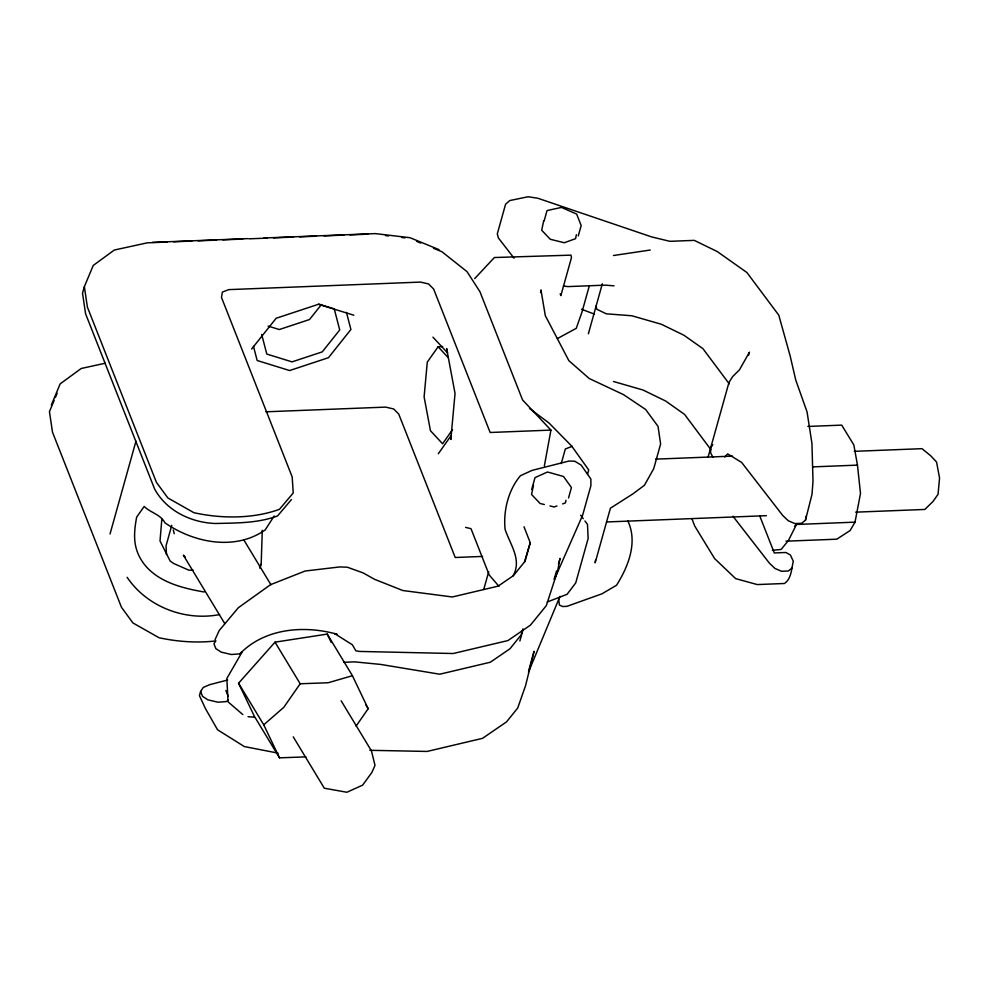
<?xml version="1.0" encoding="UTF-8"?>
<svg xmlns="http://www.w3.org/2000/svg" width="989" height="989" viewBox="0 0 989 989"><rect width="100%" height="100%" fill="white"/><g stroke="black" fill="none" stroke-linecap="round" stroke-linejoin="round"><path stroke-width="1.48" d="M161.837 519.151L160.02 540.983L170.182 561.084L173.705 563.507L188.837 570.171L193.275 570.22M262.295 530.277L261.183 564.089L259.959 568.44M595.452 560.095L595.155 562.828L610.411 508.21L633.133 493.721L644.445 485.253L653.729 468.675L660.615 443.999L658.031 426.383L645.619 409.458L623.503 394.623L589.209 378.503L568.848 360.664L545.298 315.627L540.958 289.888L540.612 292.608M692.102 519.176L694.674 525.95L714.627 558.612L735.655 578.627L757.215 584.561L784.438 583.498C791.559 578.676 791.423 568.885 793.314 561.282L790.396 555.002L785.896 552.492L774.3 552.938L759.812 516.097M724.739 457.029L727.657 453.902L741.639 462.432L782.732 515.479L788.27 520.733L794.81 523.564L801.547 523.305L805.442 520.276L806.159 516.258M544.37 465.868L550.922 430.104L522.575 399.964L479.937 291.706L466.993 271.616L441.922 251.738L433.479 248.264M785.995 541.181L836.793 539.19L850.144 530.5L855.015 522.155L860.492 493.474L857.475 465.127L853.841 444.951L841.713 425.122L807.852 426.457M543.629 221.004L541.7 230.252L550.267 239.264L564.286 242.75L575.573 238.67L576.389 234.702M533.479 485.228L531.563 494.488L540.118 503.488L544.333 504.538M565.968 500.249L565.424 502.894L562.605 503.92M167.302 242.045L147.287 242.837L114.291 250.044L93.25 265.448L84.362 286.662L82.532 293.238L85.561 313.723L154.556 488.863C166.337 510.819 191.248 522.687 215.478 523.49C236.433 522.958 257.597 523.329 277.575 515.924L291.396 499.593M110.039 533.973L135.963 441.168M171.765 525.332L166.041 545.841L166.498 554.52M544.135 220.955L547.028 210.57L561.455 207.406L576.649 214.081L581.173 225.554L578.268 235.951M483.72 589.543L488.69 571.766M531.674 489.493L535 477.625L547.288 472.087L548.672 472.309L563.52 476.5L571.444 487.552L568.539 497.937M589.382 285.586L582.051 311.844L576.266 328.323L557.388 338.584M513.056 575.858C522.229 559.885 510.077 544.432 505.107 529.412C503.154 511.016 508.334 489.926 520.424 475.721L532.131 470.368L568.959 461.059L574.696 461.195L581.062 465.003L590.866 479.059L590.903 485.624L582.632 515.244L554.409 579.344M588.368 333.8L602.338 283.756M524.936 561.727L530.24 542.738L524.009 526.778M561.233 463.618L565.325 448.969L572.211 446.323M519.868 640.996L523.156 629.214M528.645 670.789L534.097 651.244L525.567 685.612L517.742 707.963L506.541 721.871L482.521 738.338L427.124 751.442L369.849 750.305M554.186 579.344L556.523 570.962M558.476 563.99L560.034 558.402L557.734 570.443L546.336 605.602L530.413 625.159L507.901 640.575L453.16 653.519L359.823 651.442L355.904 650.836L352.368 644.803L334.628 633.566L337.051 634.221C304.093 624.999 264.743 628.176 239.857 653.853L231.302 654.508L221.202 652.122L215.862 648.648L213.933 643.752L215.268 641.737M587.54 474.238L588.727 469.96L571.716 446.088L549.08 423.069L529.535 408.469M559.984 596.355L528.46 672.186M708.161 456.844L728.967 382.471L732.614 376.611L739.451 369.861L749.439 352.183L748.624 355.113M805.442 520.276L811.994 494.376L813.007 481.223L811.944 443.468L807.061 411.931L795.725 379.949L790.162 355.953L778.788 315.182L746.905 272.519L717.26 251.565L694.278 240.376L669.887 241.316L651.677 236.927L537.756 198.22L528.114 196.749L509.706 200.569L505.577 204.266L497.294 233.886L498.394 237.966L514.033 258.154M227.631 680.012L209.742 684.66L203.277 687.417L200.606 691.459L199.419 695.663L205.44 708.569L217.531 729.758L244.332 746.571L278.107 753.124M530.24 542.738L524.467 561.962L513.489 575.598L498.11 586.143L452.356 596.973L402.82 590.52L374.584 579.331L363.099 572.891L347.349 567.216L339.796 566.932L305.131 571.024L270.541 584.672L238.312 607.741L219.138 630.648L215.058 639.66M522.86 629.115L521.104 634.963L510.015 648.735L490.309 662.234L439.746 674.214L380.716 664.435L354.68 661.864L343.9 662.296M51.292 405.094L60.168 383.88L81.222 368.477L105.217 363.235M54.185 400.36L49.45 411.671L52.491 432.156L121.474 607.295L132.934 622.959L159.006 637.72A125.591 81.951 15.6 0 0 215.998 640.909M55.372 397.529L57.152 393.288M855.015 522.155L796.516 524.454L788.443 540.476L781.137 549.439L772.36 550.317M241.835 652.505L226.864 678.429L228.051 701.856L242.8 714.553M712.797 444.63L710.609 448.054L710.609 452.727L712.896 457.351M274.151 516.011L265.188 529.943C234.962 551.145 193.56 542.788 164.903 522.773C160.465 514.243 150.427 512.759 144.184 506.442L136.655 517.123C133.292 535.21 132.86 549.55 144.567 564.657C158.883 582.41 182.718 588.245 204.216 592.003M259.551 566.623L261.183 564.089M356.102 726.074L368.18 708.717L352.418 675.71L328.125 682.756L300.186 683.77L283.794 707.32L263.742 724.826L279.504 757.834L305.972 756.882M442.615 346.595L438.115 346.768L427.285 362.122L424.108 396.886L430.45 430.709L442.578 443.764L452.566 429.597M438.312 453.741L451.33 435.296L450.823 439.499L455.039 393.399L446.632 348.548L447.523 352.863L432.947 337.162M251.639 349.03L276.141 318.273L318.47 304.278L353.839 315.219M321.462 304.538L309.495 319.546L279.294 329.535L268.081 326.061M279.504 757.834L254.334 716.221L238.572 683.226L275.016 642.158L327.248 634.097L352.418 675.71M474.695 278.614L494.389 257.523L570.987 255.15L571.481 257.585L560.874 295.6L560.182 293.844M239.857 653.853L241.637 652.085M228.311 699.792L226.53 701.56L217.976 702.215L207.875 699.829L202.535 696.355L200.606 691.459M794.501 526.346L796.516 524.454M792.115 567.97L788.233 571.012L781.483 571.271L774.943 568.44L769.417 563.186L732.923 516.209M547.276 601.992L567.105 594.278L575.734 582.904L588.134 538.498L587.491 524.417L584.932 520.968M556.968 505.96L554.149 506.974L549.933 505.935M613.452 255.521L650.23 250.032M219.558 614.577C184.968 621.315 146.953 606.813 127.148 577.316M367.846 234.17L349.883 234.888M173.458 241.798L191.928 241.069M198.084 240.834L216.566 240.104M222.723 239.857L242.738 239.066M152.504 242.367L247.769 238.621M263.902 237.99L375.288 233.614L410.027 237.706L439.005 249.624M248.882 238.831L267.314 238.114M273.446 237.867L293.412 237.088M299.556 236.853L316.443 236.186M324.046 235.889L343.801 235.122M265.954 411.807L385.648 407.109L393.696 408.989L398.74 414.082L455.224 557.499L482.583 556.424M550.922 430.104L490.148 432.49L433.652 289.072L428.608 283.967L420.572 282.088L228.731 289.629L222.389 292.076L221.474 297.417L292.188 476.945L293.226 493.017L279.417 509.347A125.591 81.951 15.6 0 1 193.918 512.71L167.846 497.937L156.398 482.286L87.403 307.146L84.362 286.662M655.596 459.143L732.602 456.114M854.273 451.33L922.032 448.672L930.872 455.929L936.571 462.073L939.55 477.971L938.054 494.302L932.973 501.522L924.839 509.446L855.621 512.166M812.834 466.882L857.475 465.127M606.467 521.969L766.413 515.677M248.041 716.716L254 717.136M614.058 285.833L605.181 285.141L567.958 286.6L563.396 286.019M385.512 235.592L388.516 235.951M402.053 237.545L405.057 237.892M465.584 527.36L471.011 528.695L489.234 575.029L498.951 586.279M613.514 381.507L643.048 390.025L665.597 400.99L684.586 414.416L710.918 449.649M318.817 304.118L334.245 308.902L339.722 329.943L322.241 351.886L292.027 361.875L266.795 354.062L261.677 334.418M581.495 309.248L594.451 314.131M416.604 241.328L420.82 243.059M185.326 557.128L183.348 555.15L224.763 623.626M438.115 346.768L448.215 357.659M729.276 383.905L702.944 348.672L683.955 335.259L661.406 324.281L631.872 315.775L606.257 313.797L596.726 309.223L596.169 305.836M580.679 515.22L583.226 518.669M365.819 704.811L368.18 708.717M243.838 539.932L270.949 584.759M341.143 700.793L371.444 750.898L375.004 765.375L371.876 772.458L362.629 785.155L346.892 792.251L324.33 788.221L293.263 736.867M275.016 642.158L300.186 683.77M238.572 683.226L263.742 724.826M327.248 634.097L331.179 642.356M627.867 520.931C637.93 542.429 628.324 566.512 616.518 585.253L601.955 593.82L566.87 606.356L562.63 606.529L559.44 605.07L558.649 599.272M225.9 690.495L228.1 696.095M346.459 312.413L350.91 329.498L328.435 357.709L289.604 370.541L257.165 360.503L253.456 346.274M173.298 529.956L174.225 533.714"/></g></svg>
